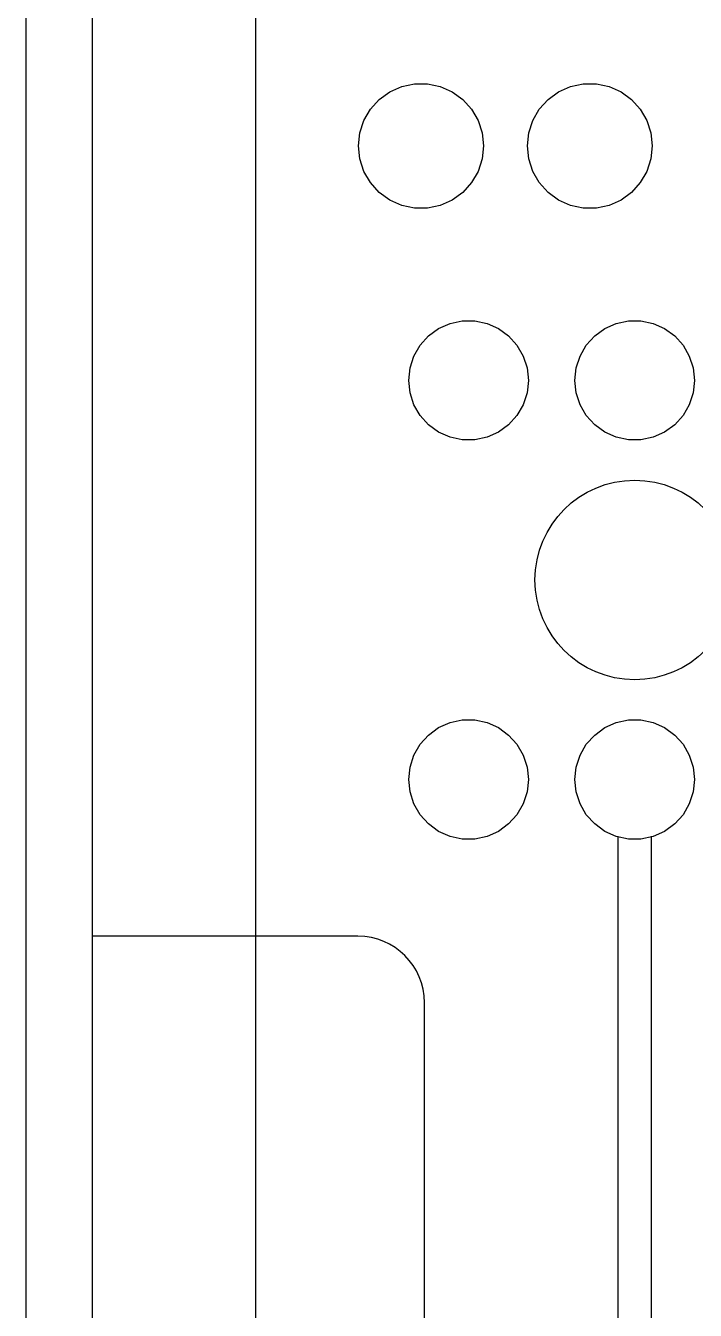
# Model space of a CAD drawing. Header units: millimetres. Extents: x 0 to 489, y -139 to 89.
# Drawn here: x 102.41 to 112.49, y -44.57 to -25.26 of the extents above; entities that cross this region are included whole.
import ezdxf

# ---------------------------------------------------------------- set-up
doc = ezdxf.new("R2010")
doc.units = ezdxf.units.MM
doc.header["$MEASUREMENT"] = 0
doc.layers.get('0').update_dxf_attribs({"linetype": 'CONTINUOUS'})
doc.layers.add('BLACK', color=7, linetype='CONTINUOUS')

msp = doc.modelspace()

# ---------------------------------------------------------------- linework, layer by layer
at = {"linetype": 'Continuous'}
for points in [[(106.41198, -65.94468), (167.41198, -65.94468, 0.41421356), (171.41198, -61.94468), (171.41198, -9.94468, 0.41421356), (167.41198, -5.94468), (106.41198, -5.94468, 0.41421356), (102.41198, -9.94468), (102.41198, -61.94468, 0.41421356)], [(106.41198, -64.94468), (167.41198, -64.94468, 0.41421356), (170.41198, -61.94468), (170.41198, -9.94468, 0.41421356), (167.41198, -6.94468), (106.41198, -6.94468, 0.41421356), (103.41198, -9.94468), (103.41198, -61.94468, 0.41421356)], [(103.41198, -61.94468), (107.41198, -61.94468, 0.41421356), (108.41198, -60.94468), (108.41198, -39.94468, 0.41421356), (107.41198, -38.94468), (103.41198, -38.94468)]]:
    msp.add_lwpolyline(points, format="xyb", close=True, dxfattribs=at)
msp.add_circle((111.57524, -33.58922), 1.5, dxfattribs=at)
at = {"layer": 'BLACK', "linetype": 'Continuous'}
for p, q in [((105.87024, -9.33422), (105.87024, -62.57422)), ((107.73124, -26.36582), (107.89024, -26.25032)), ((107.73124, -26.36582), (107.89024, -26.25032)), ((107.73124, -26.36582), (107.89024, -26.25032)), ((107.73124, -26.36582), (107.89024, -26.25032)), ((107.89024, -26.25032), (108.07024, -26.17042)), ((107.89024, -26.25032), (108.07024, -26.17042)), ((107.89024, -26.25032), (108.07024, -26.17042)), ((107.89024, -26.25032), (108.07024, -26.17042)), ((108.07024, -26.17042), (108.26224, -26.12952)), ((108.07024, -26.17042), (108.26224, -26.12952)), ((108.07024, -26.17042), (108.26224, -26.12952)), ((108.07024, -26.17042), (108.26224, -26.12952)), ((108.26224, -26.12952), (108.45824, -26.12952)), ((108.26224, -26.12952), (108.45824, -26.12952)), ((108.26224, -26.12952), (108.45824, -26.12952)), ((108.26224, -26.12952), (108.45824, -26.12952)), ((108.45824, -26.12952), (108.65024, -26.17042)), ((108.45824, -26.12952), (108.65024, -26.17042)), ((108.45824, -26.12952), (108.65024, -26.17042)), ((108.45824, -26.12952), (108.65024, -26.17042)), ((108.65024, -26.17042), (108.83024, -26.25032)), ((108.65024, -26.17042), (108.83024, -26.25032)), ((108.65024, -26.17042), (108.83024, -26.25032)), ((108.65024, -26.17042), (108.83024, -26.25032)), ((108.83024, -26.25032), (108.98924, -26.36582)), ((108.83024, -26.25032), (108.98924, -26.36582)), ((108.83024, -26.25032), (108.98924, -26.36582)), ((108.83024, -26.25032), (108.98924, -26.36582)), ((110.27124, -26.36582), (110.43024, -26.25032)), ((110.27124, -26.36582), (110.43024, -26.25032)), ((110.27124, -26.36582), (110.43024, -26.25032)), ((110.27124, -26.36582), (110.43024, -26.25032)), ((110.43024, -26.25032), (110.61024, -26.17042)), ((110.43024, -26.25032), (110.61024, -26.17042)), ((110.43024, -26.25032), (110.61024, -26.17042)), ((110.43024, -26.25032), (110.61024, -26.17042)), ((110.61024, -26.17042), (110.80224, -26.12952)), ((110.61024, -26.17042), (110.80224, -26.12952)), ((110.61024, -26.17042), (110.80224, -26.12952)), ((110.61024, -26.17042), (110.80224, -26.12952)), ((110.80224, -26.12952), (110.99824, -26.12952)), ((110.80224, -26.12952), (110.99824, -26.12952)), ((110.80224, -26.12952), (110.99824, -26.12952)), ((110.80224, -26.12952), (110.99824, -26.12952)), ((110.99824, -26.12952), (111.19024, -26.17042)), ((110.99824, -26.12952), (111.19024, -26.17042)), ((110.99824, -26.12952), (111.19024, -26.17042)), ((110.99824, -26.12952), (111.19024, -26.17042)), ((111.19024, -26.17042), (111.37024, -26.25032)), ((111.19024, -26.17042), (111.37024, -26.25032)), ((111.19024, -26.17042), (111.37024, -26.25032)), ((111.19024, -26.17042), (111.37024, -26.25032)), ((111.37024, -26.25032), (111.52924, -26.36582)), ((111.37024, -26.25032), (111.52924, -26.36582)), ((111.37024, -26.25032), (111.52924, -26.36582)), ((111.37024, -26.25032), (111.52924, -26.36582)), ((107.60024, -26.51182), (107.73124, -26.36582)), ((107.60024, -26.51182), (107.73124, -26.36582)), ((107.60024, -26.51182), (107.73124, -26.36582)), ((107.60024, -26.51182), (107.73124, -26.36582)), ((108.98924, -26.36582), (109.12024, -26.51182)), ((108.98924, -26.36582), (109.12024, -26.51182)), ((108.98924, -26.36582), (109.12024, -26.51182)), ((108.98924, -26.36582), (109.12024, -26.51182)), ((110.14024, -26.51182), (110.27124, -26.36582)), ((110.14024, -26.51182), (110.27124, -26.36582)), ((110.14024, -26.51182), (110.27124, -26.36582)), ((110.14024, -26.51182), (110.27124, -26.36582)), ((111.52924, -26.36582), (111.66024, -26.51182)), ((111.52924, -26.36582), (111.66024, -26.51182)), ((111.52924, -26.36582), (111.66024, -26.51182)), ((111.52924, -26.36582), (111.66024, -26.51182)), ((107.50124, -26.68192), (107.60024, -26.51182)), ((107.50124, -26.68192), (107.60024, -26.51182)), ((107.50124, -26.68192), (107.60024, -26.51182)), ((107.50124, -26.68192), (107.60024, -26.51182)), ((109.12024, -26.51182), (109.21924, -26.68192)), ((109.12024, -26.51182), (109.21924, -26.68192)), ((109.12024, -26.51182), (109.21924, -26.68192)), ((109.12024, -26.51182), (109.21924, -26.68192)), ((110.04124, -26.68192), (110.14024, -26.51182)), ((110.04124, -26.68192), (110.14024, -26.51182)), ((110.04124, -26.68192), (110.14024, -26.51182)), ((110.04124, -26.68192), (110.14024, -26.51182)), ((111.66024, -26.51182), (111.75924, -26.68192)), ((111.66024, -26.51182), (111.75924, -26.68192)), ((111.66024, -26.51182), (111.75924, -26.68192)), ((111.66024, -26.51182), (111.75924, -26.68192)), ((107.44124, -26.86882), (107.50124, -26.68192)), ((107.44124, -26.86882), (107.50124, -26.68192)), ((107.44124, -26.86882), (107.50124, -26.68192)), ((107.44124, -26.86882), (107.50124, -26.68192)), ((109.21924, -26.68192), (109.27924, -26.86882)), ((109.21924, -26.68192), (109.27924, -26.86882)), ((109.21924, -26.68192), (109.27924, -26.86882)), ((109.21924, -26.68192), (109.27924, -26.86882)), ((109.98124, -26.86882), (110.04124, -26.68192)), ((109.98124, -26.86882), (110.04124, -26.68192)), ((109.98124, -26.86882), (110.04124, -26.68192)), ((109.98124, -26.86882), (110.04124, -26.68192)), ((111.75924, -26.68192), (111.81924, -26.86882)), ((111.75924, -26.68192), (111.81924, -26.86882)), ((111.75924, -26.68192), (111.81924, -26.86882)), ((111.75924, -26.68192), (111.81924, -26.86882)), ((107.42024, -27.06422), (107.44124, -26.86882)), ((107.42024, -27.06422), (107.44124, -26.86882)), ((107.42024, -27.06422), (107.44124, -26.86882)), ((107.42024, -27.06422), (107.44124, -26.86882)), ((109.27924, -26.86882), (109.30024, -27.06422)), ((109.27924, -26.86882), (109.30024, -27.06422)), ((109.27924, -26.86882), (109.30024, -27.06422)), ((109.27924, -26.86882), (109.30024, -27.06422)), ((109.96024, -27.06422), (109.98124, -26.86882)), ((109.96024, -27.06422), (109.98124, -26.86882)), ((109.96024, -27.06422), (109.98124, -26.86882)), ((109.96024, -27.06422), (109.98124, -26.86882)), ((111.81924, -26.86882), (111.84024, -27.06422)), ((111.81924, -26.86882), (111.84024, -27.06422)), ((111.81924, -26.86882), (111.84024, -27.06422)), ((111.81924, -26.86882), (111.84024, -27.06422)), ((107.44124, -27.25962), (107.42024, -27.06422)), ((107.44124, -27.25962), (107.42024, -27.06422)), ((107.44124, -27.25962), (107.42024, -27.06422)), ((107.44124, -27.25962), (107.42024, -27.06422)), ((109.30024, -27.06422), (109.27924, -27.25962)), ((109.30024, -27.06422), (109.27924, -27.25962)), ((109.30024, -27.06422), (109.27924, -27.25962)), ((109.30024, -27.06422), (109.27924, -27.25962)), ((109.98124, -27.25962), (109.96024, -27.06422)), ((109.98124, -27.25962), (109.96024, -27.06422)), ((109.98124, -27.25962), (109.96024, -27.06422)), ((109.98124, -27.25962), (109.96024, -27.06422)), ((111.84024, -27.06422), (111.81924, -27.25962)), ((111.84024, -27.06422), (111.81924, -27.25962)), ((111.84024, -27.06422), (111.81924, -27.25962)), ((111.84024, -27.06422), (111.81924, -27.25962)), ((107.50124, -27.44652), (107.44124, -27.25962)), ((107.50124, -27.44652), (107.44124, -27.25962)), ((107.50124, -27.44652), (107.44124, -27.25962)), ((107.50124, -27.44652), (107.44124, -27.25962)), ((109.27924, -27.25962), (109.21924, -27.44652)), ((109.27924, -27.25962), (109.21924, -27.44652)), ((109.27924, -27.25962), (109.21924, -27.44652)), ((109.27924, -27.25962), (109.21924, -27.44652)), ((110.04124, -27.44652), (109.98124, -27.25962)), ((110.04124, -27.44652), (109.98124, -27.25962)), ((110.04124, -27.44652), (109.98124, -27.25962)), ((110.04124, -27.44652), (109.98124, -27.25962)), ((111.81924, -27.25962), (111.75924, -27.44652)), ((111.81924, -27.25962), (111.75924, -27.44652)), ((111.81924, -27.25962), (111.75924, -27.44652)), ((111.81924, -27.25962), (111.75924, -27.44652)), ((107.60024, -27.61662), (107.50124, -27.44652)), ((107.60024, -27.61662), (107.50124, -27.44652)), ((107.60024, -27.61662), (107.50124, -27.44652)), ((107.60024, -27.61662), (107.50124, -27.44652)), ((109.21924, -27.44652), (109.12024, -27.61662)), ((109.21924, -27.44652), (109.12024, -27.61662)), ((109.21924, -27.44652), (109.12024, -27.61662)), ((109.21924, -27.44652), (109.12024, -27.61662)), ((110.14024, -27.61662), (110.04124, -27.44652)), ((110.14024, -27.61662), (110.04124, -27.44652)), ((110.14024, -27.61662), (110.04124, -27.44652)), ((110.14024, -27.61662), (110.04124, -27.44652)), ((111.75924, -27.44652), (111.66024, -27.61662)), ((111.75924, -27.44652), (111.66024, -27.61662)), ((111.75924, -27.44652), (111.66024, -27.61662)), ((111.75924, -27.44652), (111.66024, -27.61662)), ((107.73124, -27.76262), (107.60024, -27.61662)), ((107.73124, -27.76262), (107.60024, -27.61662)), ((107.73124, -27.76262), (107.60024, -27.61662)), ((107.73124, -27.76262), (107.60024, -27.61662)), ((107.89024, -27.87812), (107.73124, -27.76262)), ((107.89024, -27.87812), (107.73124, -27.76262)), ((107.89024, -27.87812), (107.73124, -27.76262)), ((107.89024, -27.87812), (107.73124, -27.76262)), ((108.98924, -27.76262), (108.83024, -27.87812)), ((108.98924, -27.76262), (108.83024, -27.87812)), ((108.98924, -27.76262), (108.83024, -27.87812)), ((108.98924, -27.76262), (108.83024, -27.87812)), ((109.12024, -27.61662), (108.98924, -27.76262)), ((109.12024, -27.61662), (108.98924, -27.76262)), ((109.12024, -27.61662), (108.98924, -27.76262)), ((109.12024, -27.61662), (108.98924, -27.76262)), ((110.27124, -27.76262), (110.14024, -27.61662)), ((110.27124, -27.76262), (110.14024, -27.61662)), ((110.27124, -27.76262), (110.14024, -27.61662)), ((110.27124, -27.76262), (110.14024, -27.61662)), ((110.43024, -27.87812), (110.27124, -27.76262)), ((110.43024, -27.87812), (110.27124, -27.76262)), ((110.43024, -27.87812), (110.27124, -27.76262)), ((110.43024, -27.87812), (110.27124, -27.76262)), ((111.52924, -27.76262), (111.37024, -27.87812)), ((111.52924, -27.76262), (111.37024, -27.87812)), ((111.52924, -27.76262), (111.37024, -27.87812)), ((111.52924, -27.76262), (111.37024, -27.87812)), ((111.66024, -27.61662), (111.52924, -27.76262)), ((111.66024, -27.61662), (111.52924, -27.76262)), ((111.66024, -27.61662), (111.52924, -27.76262)), ((111.66024, -27.61662), (111.52924, -27.76262)), ((108.07024, -27.95802), (107.89024, -27.87812)), ((108.07024, -27.95802), (107.89024, -27.87812)), ((108.07024, -27.95802), (107.89024, -27.87812)), ((108.07024, -27.95802), (107.89024, -27.87812)), ((108.26224, -27.99892), (108.07024, -27.95802)), ((108.26224, -27.99892), (108.07024, -27.95802)), ((108.26224, -27.99892), (108.07024, -27.95802)), ((108.26224, -27.99892), (108.07024, -27.95802)), ((108.45824, -27.99892), (108.26224, -27.99892)), ((108.45824, -27.99892), (108.26224, -27.99892)), ((108.45824, -27.99892), (108.26224, -27.99892)), ((108.45824, -27.99892), (108.26224, -27.99892)), ((108.65024, -27.95802), (108.45824, -27.99892)), ((108.65024, -27.95802), (108.45824, -27.99892)), ((108.65024, -27.95802), (108.45824, -27.99892)), ((108.65024, -27.95802), (108.45824, -27.99892)), ((108.83024, -27.87812), (108.65024, -27.95802)), ((108.83024, -27.87812), (108.65024, -27.95802)), ((108.83024, -27.87812), (108.65024, -27.95802)), ((108.83024, -27.87812), (108.65024, -27.95802)), ((110.61024, -27.95802), (110.43024, -27.87812)), ((110.61024, -27.95802), (110.43024, -27.87812)), ((110.61024, -27.95802), (110.43024, -27.87812)), ((110.61024, -27.95802), (110.43024, -27.87812)), ((110.80224, -27.99892), (110.61024, -27.95802)), ((110.80224, -27.99892), (110.61024, -27.95802)), ((110.80224, -27.99892), (110.61024, -27.95802)), ((110.80224, -27.99892), (110.61024, -27.95802)), ((110.99824, -27.99892), (110.80224, -27.99892)), ((110.99824, -27.99892), (110.80224, -27.99892)), ((110.99824, -27.99892), (110.80224, -27.99892)), ((110.99824, -27.99892), (110.80224, -27.99892)), ((111.19024, -27.95802), (110.99824, -27.99892)), ((111.19024, -27.95802), (110.99824, -27.99892)), ((111.19024, -27.95802), (110.99824, -27.99892)), ((111.19024, -27.95802), (110.99824, -27.99892)), ((111.37024, -27.87812), (111.19024, -27.95802)), ((111.37024, -27.87812), (111.19024, -27.95802)), ((111.37024, -27.87812), (111.19024, -27.95802)), ((111.37024, -27.87812), (111.19024, -27.95802)), ((108.62524, -29.80982), (108.79724, -29.73322)), ((108.62524, -29.80982), (108.79724, -29.73322)), ((108.62524, -29.80982), (108.79724, -29.73322)), ((108.62524, -29.80982), (108.79724, -29.73322)), ((108.79724, -29.73322), (108.98124, -29.69412)), ((108.79724, -29.73322), (108.98124, -29.69412)), ((108.79724, -29.73322), (108.98124, -29.69412)), ((108.79724, -29.73322), (108.98124, -29.69412)), ((108.98124, -29.69412), (109.16924, -29.69412)), ((108.98124, -29.69412), (109.16924, -29.69412)), ((108.98124, -29.69412), (109.16924, -29.69412)), ((108.98124, -29.69412), (109.16924, -29.69412)), ((109.16924, -29.69412), (109.35324, -29.73322)), ((109.16924, -29.69412), (109.35324, -29.73322)), ((109.16924, -29.69412), (109.35324, -29.73322)), ((109.16924, -29.69412), (109.35324, -29.73322)), ((109.35324, -29.73322), (109.52524, -29.80982)), ((109.35324, -29.73322), (109.52524, -29.80982)), ((109.35324, -29.73322), (109.52524, -29.80982)), ((109.35324, -29.73322), (109.52524, -29.80982)), ((111.12524, -29.80982), (111.29724, -29.73322)), ((111.12524, -29.80982), (111.29724, -29.73322)), ((111.12524, -29.80982), (111.29724, -29.73322)), ((111.12524, -29.80982), (111.29724, -29.73322)), ((111.29724, -29.73322), (111.48124, -29.69412)), ((111.29724, -29.73322), (111.48124, -29.69412)), ((111.29724, -29.73322), (111.48124, -29.69412)), ((111.29724, -29.73322), (111.48124, -29.69412)), ((111.48124, -29.69412), (111.66924, -29.69412)), ((111.48124, -29.69412), (111.66924, -29.69412)), ((111.48124, -29.69412), (111.66924, -29.69412)), ((111.48124, -29.69412), (111.66924, -29.69412)), ((111.66924, -29.69412), (111.85324, -29.73322)), ((111.66924, -29.69412), (111.85324, -29.73322)), ((111.66924, -29.69412), (111.85324, -29.73322)), ((111.66924, -29.69412), (111.85324, -29.73322)), ((111.85324, -29.73322), (112.02524, -29.80982)), ((111.85324, -29.73322), (112.02524, -29.80982)), ((111.85324, -29.73322), (112.02524, -29.80982)), ((111.85324, -29.73322), (112.02524, -29.80982)), ((108.34724, -30.06022), (108.47324, -29.92042)), ((108.34724, -30.06022), (108.47324, -29.92042)), ((108.34724, -30.06022), (108.47324, -29.92042)), ((108.34724, -30.06022), (108.47324, -29.92042)), ((108.47324, -29.92042), (108.62524, -29.80982)), ((108.47324, -29.92042), (108.62524, -29.80982)), ((108.47324, -29.92042), (108.62524, -29.80982)), ((108.47324, -29.92042), (108.62524, -29.80982)), ((109.52524, -29.80982), (109.67724, -29.92042)), ((109.52524, -29.80982), (109.67724, -29.92042)), ((109.52524, -29.80982), (109.67724, -29.92042)), ((109.52524, -29.80982), (109.67724, -29.92042)), ((109.67724, -29.92042), (109.80324, -30.06022)), ((109.67724, -29.92042), (109.80324, -30.06022)), ((109.67724, -29.92042), (109.80324, -30.06022)), ((109.67724, -29.92042), (109.80324, -30.06022)), ((110.84724, -30.06022), (110.97324, -29.92042)), ((110.84724, -30.06022), (110.97324, -29.92042)), ((110.84724, -30.06022), (110.97324, -29.92042)), ((110.84724, -30.06022), (110.97324, -29.92042)), ((110.97324, -29.92042), (111.12524, -29.80982)), ((110.97324, -29.92042), (111.12524, -29.80982)), ((110.97324, -29.92042), (111.12524, -29.80982)), ((110.97324, -29.92042), (111.12524, -29.80982)), ((112.02524, -29.80982), (112.17724, -29.92042)), ((112.02524, -29.80982), (112.17724, -29.92042)), ((112.02524, -29.80982), (112.17724, -29.92042)), ((112.02524, -29.80982), (112.17724, -29.92042)), ((112.17724, -29.92042), (112.30324, -30.06022)), ((112.17724, -29.92042), (112.30324, -30.06022)), ((112.17724, -29.92042), (112.30324, -30.06022)), ((112.17724, -29.92042), (112.30324, -30.06022)), ((108.25324, -30.22312), (108.34724, -30.06022)), ((108.25324, -30.22312), (108.34724, -30.06022)), ((108.25324, -30.22312), (108.34724, -30.06022)), ((108.25324, -30.22312), (108.34724, -30.06022)), ((109.80324, -30.06022), (109.89724, -30.22312)), ((109.80324, -30.06022), (109.89724, -30.22312)), ((109.80324, -30.06022), (109.89724, -30.22312)), ((109.80324, -30.06022), (109.89724, -30.22312)), ((110.75324, -30.22312), (110.84724, -30.06022)), ((110.75324, -30.22312), (110.84724, -30.06022)), ((110.75324, -30.22312), (110.84724, -30.06022)), ((110.75324, -30.22312), (110.84724, -30.06022)), ((112.30324, -30.06022), (112.39724, -30.22312)), ((112.30324, -30.06022), (112.39724, -30.22312)), ((112.30324, -30.06022), (112.39724, -30.22312)), ((112.30324, -30.06022), (112.39724, -30.22312)), ((108.19524, -30.40212), (108.25324, -30.22312)), ((108.19524, -30.40212), (108.25324, -30.22312)), ((108.19524, -30.40212), (108.25324, -30.22312)), ((108.19524, -30.40212), (108.25324, -30.22312)), ((109.89724, -30.22312), (109.95524, -30.40212)), ((109.89724, -30.22312), (109.95524, -30.40212)), ((109.89724, -30.22312), (109.95524, -30.40212)), ((109.89724, -30.22312), (109.95524, -30.40212)), ((110.69524, -30.40212), (110.75324, -30.22312)), ((110.69524, -30.40212), (110.75324, -30.22312)), ((110.69524, -30.40212), (110.75324, -30.22312)), ((110.69524, -30.40212), (110.75324, -30.22312)), ((112.39724, -30.22312), (112.45524, -30.40212)), ((112.39724, -30.22312), (112.45524, -30.40212)), ((112.39724, -30.22312), (112.45524, -30.40212)), ((112.39724, -30.22312), (112.45524, -30.40212)), ((108.17524, -30.58922), (108.19524, -30.40212)), ((108.17524, -30.58922), (108.19524, -30.40212)), ((108.17524, -30.58922), (108.19524, -30.40212)), ((108.17524, -30.58922), (108.19524, -30.40212)), ((109.95524, -30.40212), (109.97524, -30.58922)), ((109.95524, -30.40212), (109.97524, -30.58922)), ((109.95524, -30.40212), (109.97524, -30.58922)), ((109.95524, -30.40212), (109.97524, -30.58922)), ((110.67524, -30.58922), (110.69524, -30.40212)), ((110.67524, -30.58922), (110.69524, -30.40212)), ((110.67524, -30.58922), (110.69524, -30.40212)), ((110.67524, -30.58922), (110.69524, -30.40212)), ((112.45524, -30.40212), (112.47524, -30.58922)), ((112.45524, -30.40212), (112.47524, -30.58922)), ((112.45524, -30.40212), (112.47524, -30.58922)), ((112.45524, -30.40212), (112.47524, -30.58922)), ((108.19524, -30.77632), (108.17524, -30.58922)), ((108.19524, -30.77632), (108.17524, -30.58922)), ((108.19524, -30.77632), (108.17524, -30.58922)), ((108.19524, -30.77632), (108.17524, -30.58922)), ((109.97524, -30.58922), (109.95524, -30.77632)), ((109.97524, -30.58922), (109.95524, -30.77632)), ((109.97524, -30.58922), (109.95524, -30.77632)), ((109.97524, -30.58922), (109.95524, -30.77632)), ((110.69524, -30.77632), (110.67524, -30.58922)), ((110.69524, -30.77632), (110.67524, -30.58922)), ((110.69524, -30.77632), (110.67524, -30.58922)), ((110.69524, -30.77632), (110.67524, -30.58922)), ((112.47524, -30.58922), (112.45524, -30.77632)), ((112.47524, -30.58922), (112.45524, -30.77632)), ((112.47524, -30.58922), (112.45524, -30.77632)), ((112.47524, -30.58922), (112.45524, -30.77632)), ((108.25324, -30.95532), (108.19524, -30.77632)), ((108.25324, -30.95532), (108.19524, -30.77632)), ((108.25324, -30.95532), (108.19524, -30.77632)), ((108.25324, -30.95532), (108.19524, -30.77632)), ((109.95524, -30.77632), (109.89724, -30.95532)), ((109.95524, -30.77632), (109.89724, -30.95532)), ((109.95524, -30.77632), (109.89724, -30.95532)), ((109.95524, -30.77632), (109.89724, -30.95532)), ((110.75324, -30.95532), (110.69524, -30.77632)), ((110.75324, -30.95532), (110.69524, -30.77632)), ((110.75324, -30.95532), (110.69524, -30.77632)), ((110.75324, -30.95532), (110.69524, -30.77632)), ((112.45524, -30.77632), (112.39724, -30.95532)), ((112.45524, -30.77632), (112.39724, -30.95532)), ((112.45524, -30.77632), (112.39724, -30.95532)), ((112.45524, -30.77632), (112.39724, -30.95532)), ((108.34724, -31.11822), (108.25324, -30.95532)), ((108.34724, -31.11822), (108.25324, -30.95532)), ((108.34724, -31.11822), (108.25324, -30.95532)), ((108.34724, -31.11822), (108.25324, -30.95532)), ((109.89724, -30.95532), (109.80324, -31.11822)), ((109.89724, -30.95532), (109.80324, -31.11822)), ((109.89724, -30.95532), (109.80324, -31.11822)), ((109.89724, -30.95532), (109.80324, -31.11822)), ((110.84724, -31.11822), (110.75324, -30.95532)), ((110.84724, -31.11822), (110.75324, -30.95532)), ((110.84724, -31.11822), (110.75324, -30.95532)), ((110.84724, -31.11822), (110.75324, -30.95532)), ((112.39724, -30.95532), (112.30324, -31.11822)), ((112.39724, -30.95532), (112.30324, -31.11822)), ((112.39724, -30.95532), (112.30324, -31.11822)), ((112.39724, -30.95532), (112.30324, -31.11822)), ((108.47324, -31.25802), (108.34724, -31.11822)), ((108.47324, -31.25802), (108.34724, -31.11822)), ((108.47324, -31.25802), (108.34724, -31.11822)), ((108.47324, -31.25802), (108.34724, -31.11822)), ((108.62524, -31.36862), (108.47324, -31.25802)), ((108.62524, -31.36862), (108.47324, -31.25802)), ((108.62524, -31.36862), (108.47324, -31.25802)), ((108.62524, -31.36862), (108.47324, -31.25802)), ((109.67724, -31.25802), (109.52524, -31.36862)), ((109.67724, -31.25802), (109.52524, -31.36862)), ((109.67724, -31.25802), (109.52524, -31.36862)), ((109.67724, -31.25802), (109.52524, -31.36862)), ((109.80324, -31.11822), (109.67724, -31.25802)), ((109.80324, -31.11822), (109.67724, -31.25802)), ((109.80324, -31.11822), (109.67724, -31.25802)), ((109.80324, -31.11822), (109.67724, -31.25802)), ((110.97324, -31.25802), (110.84724, -31.11822)), ((110.97324, -31.25802), (110.84724, -31.11822)), ((110.97324, -31.25802), (110.84724, -31.11822)), ((110.97324, -31.25802), (110.84724, -31.11822)), ((111.12524, -31.36862), (110.97324, -31.25802)), ((111.12524, -31.36862), (110.97324, -31.25802)), ((111.12524, -31.36862), (110.97324, -31.25802)), ((111.12524, -31.36862), (110.97324, -31.25802)), ((112.17724, -31.25802), (112.02524, -31.36862)), ((112.17724, -31.25802), (112.02524, -31.36862)), ((112.17724, -31.25802), (112.02524, -31.36862)), ((112.17724, -31.25802), (112.02524, -31.36862)), ((112.30324, -31.11822), (112.17724, -31.25802)), ((112.30324, -31.11822), (112.17724, -31.25802)), ((112.30324, -31.11822), (112.17724, -31.25802)), ((112.30324, -31.11822), (112.17724, -31.25802)), ((108.79724, -31.44522), (108.62524, -31.36862)), ((108.79724, -31.44522), (108.62524, -31.36862)), ((108.79724, -31.44522), (108.62524, -31.36862)), ((108.79724, -31.44522), (108.62524, -31.36862)), ((108.98124, -31.48432), (108.79724, -31.44522)), ((108.98124, -31.48432), (108.79724, -31.44522)), ((108.98124, -31.48432), (108.79724, -31.44522)), ((108.98124, -31.48432), (108.79724, -31.44522)), ((109.35324, -31.44522), (109.16924, -31.48432)), ((109.35324, -31.44522), (109.16924, -31.48432)), ((109.35324, -31.44522), (109.16924, -31.48432)), ((109.35324, -31.44522), (109.16924, -31.48432)), ((109.52524, -31.36862), (109.35324, -31.44522)), ((109.52524, -31.36862), (109.35324, -31.44522)), ((109.52524, -31.36862), (109.35324, -31.44522)), ((109.52524, -31.36862), (109.35324, -31.44522)), ((111.29724, -31.44522), (111.12524, -31.36862)), ((111.29724, -31.44522), (111.12524, -31.36862)), ((111.29724, -31.44522), (111.12524, -31.36862)), ((111.29724, -31.44522), (111.12524, -31.36862)), ((111.48124, -31.48432), (111.29724, -31.44522)), ((111.48124, -31.48432), (111.29724, -31.44522)), ((111.48124, -31.48432), (111.29724, -31.44522)), ((111.48124, -31.48432), (111.29724, -31.44522)), ((111.85324, -31.44522), (111.66924, -31.48432)), ((111.85324, -31.44522), (111.66924, -31.48432)), ((111.85324, -31.44522), (111.66924, -31.48432)), ((111.85324, -31.44522), (111.66924, -31.48432)), ((112.02524, -31.36862), (111.85324, -31.44522)), ((112.02524, -31.36862), (111.85324, -31.44522)), ((112.02524, -31.36862), (111.85324, -31.44522)), ((112.02524, -31.36862), (111.85324, -31.44522)), ((109.16924, -31.48432), (108.98124, -31.48432)), ((109.16924, -31.48432), (108.98124, -31.48432)), ((109.16924, -31.48432), (108.98124, -31.48432)), ((109.16924, -31.48432), (108.98124, -31.48432)), ((111.66924, -31.48432), (111.48124, -31.48432)), ((111.66924, -31.48432), (111.48124, -31.48432)), ((111.66924, -31.48432), (111.48124, -31.48432)), ((111.66924, -31.48432), (111.48124, -31.48432)), ((108.79724, -35.73322), (108.98124, -35.69412)), ((108.79724, -35.73322), (108.98124, -35.69412)), ((108.79724, -35.73322), (108.98124, -35.69412)), ((108.79724, -35.73322), (108.98124, -35.69412)), ((108.98124, -35.69412), (109.16924, -35.69412)), ((108.98124, -35.69412), (109.16924, -35.69412)), ((108.98124, -35.69412), (109.16924, -35.69412)), ((108.98124, -35.69412), (109.16924, -35.69412)), ((109.16924, -35.69412), (109.35324, -35.73322)), ((109.16924, -35.69412), (109.35324, -35.73322)), ((109.16924, -35.69412), (109.35324, -35.73322)), ((109.16924, -35.69412), (109.35324, -35.73322)), ((111.29724, -35.73322), (111.48124, -35.69412)), ((111.29724, -35.73322), (111.48124, -35.69412)), ((111.29724, -35.73322), (111.48124, -35.69412)), ((111.29724, -35.73322), (111.48124, -35.69412)), ((111.48124, -35.69412), (111.66924, -35.69412)), ((111.48124, -35.69412), (111.66924, -35.69412)), ((111.48124, -35.69412), (111.66924, -35.69412)), ((111.48124, -35.69412), (111.66924, -35.69412)), ((111.66924, -35.69412), (111.85324, -35.73322)), ((111.66924, -35.69412), (111.85324, -35.73322)), ((111.66924, -35.69412), (111.85324, -35.73322)), ((111.66924, -35.69412), (111.85324, -35.73322)), ((108.34724, -36.06022), (108.47324, -35.92042)), ((108.34724, -36.06022), (108.47324, -35.92042)), ((108.34724, -36.06022), (108.47324, -35.92042)), ((108.34724, -36.06022), (108.47324, -35.92042)), ((108.47324, -35.92042), (108.62524, -35.80982)), ((108.47324, -35.92042), (108.62524, -35.80982)), ((108.47324, -35.92042), (108.62524, -35.80982)), ((108.47324, -35.92042), (108.62524, -35.80982)), ((108.62524, -35.80982), (108.79724, -35.73322)), ((108.62524, -35.80982), (108.79724, -35.73322)), ((108.62524, -35.80982), (108.79724, -35.73322)), ((108.62524, -35.80982), (108.79724, -35.73322)), ((109.35324, -35.73322), (109.52524, -35.80982)), ((109.35324, -35.73322), (109.52524, -35.80982)), ((109.35324, -35.73322), (109.52524, -35.80982)), ((109.35324, -35.73322), (109.52524, -35.80982)), ((109.52524, -35.80982), (109.67724, -35.92042)), ((109.52524, -35.80982), (109.67724, -35.92042)), ((109.52524, -35.80982), (109.67724, -35.92042)), ((109.52524, -35.80982), (109.67724, -35.92042)), ((109.67724, -35.92042), (109.80324, -36.06022)), ((109.67724, -35.92042), (109.80324, -36.06022)), ((109.67724, -35.92042), (109.80324, -36.06022)), ((109.67724, -35.92042), (109.80324, -36.06022)), ((110.84724, -36.06022), (110.97324, -35.92042)), ((110.84724, -36.06022), (110.97324, -35.92042)), ((110.84724, -36.06022), (110.97324, -35.92042)), ((110.84724, -36.06022), (110.97324, -35.92042)), ((110.97324, -35.92042), (111.12524, -35.80982)), ((110.97324, -35.92042), (111.12524, -35.80982)), ((110.97324, -35.92042), (111.12524, -35.80982)), ((110.97324, -35.92042), (111.12524, -35.80982)), ((111.12524, -35.80982), (111.29724, -35.73322)), ((111.12524, -35.80982), (111.29724, -35.73322)), ((111.12524, -35.80982), (111.29724, -35.73322)), ((111.12524, -35.80982), (111.29724, -35.73322)), ((111.85324, -35.73322), (112.02524, -35.80982)), ((111.85324, -35.73322), (112.02524, -35.80982)), ((111.85324, -35.73322), (112.02524, -35.80982)), ((111.85324, -35.73322), (112.02524, -35.80982)), ((112.02524, -35.80982), (112.17724, -35.92042)), ((112.02524, -35.80982), (112.17724, -35.92042)), ((112.02524, -35.80982), (112.17724, -35.92042)), ((112.02524, -35.80982), (112.17724, -35.92042)), ((112.17724, -35.92042), (112.30324, -36.06022)), ((112.17724, -35.92042), (112.30324, -36.06022)), ((112.17724, -35.92042), (112.30324, -36.06022)), ((112.17724, -35.92042), (112.30324, -36.06022)), ((108.25324, -36.22312), (108.34724, -36.06022)), ((108.25324, -36.22312), (108.34724, -36.06022)), ((108.25324, -36.22312), (108.34724, -36.06022)), ((108.25324, -36.22312), (108.34724, -36.06022)), ((109.80324, -36.06022), (109.89724, -36.22312)), ((109.80324, -36.06022), (109.89724, -36.22312)), ((109.80324, -36.06022), (109.89724, -36.22312)), ((109.80324, -36.06022), (109.89724, -36.22312)), ((110.75324, -36.22312), (110.84724, -36.06022)), ((110.75324, -36.22312), (110.84724, -36.06022)), ((110.75324, -36.22312), (110.84724, -36.06022)), ((110.75324, -36.22312), (110.84724, -36.06022)), ((112.30324, -36.06022), (112.39724, -36.22312)), ((112.30324, -36.06022), (112.39724, -36.22312)), ((112.30324, -36.06022), (112.39724, -36.22312)), ((112.30324, -36.06022), (112.39724, -36.22312)), ((108.19524, -36.40212), (108.25324, -36.22312)), ((108.19524, -36.40212), (108.25324, -36.22312)), ((108.19524, -36.40212), (108.25324, -36.22312)), ((108.19524, -36.40212), (108.25324, -36.22312)), ((109.89724, -36.22312), (109.95524, -36.40212)), ((109.89724, -36.22312), (109.95524, -36.40212)), ((109.89724, -36.22312), (109.95524, -36.40212)), ((109.89724, -36.22312), (109.95524, -36.40212)), ((110.69524, -36.40212), (110.75324, -36.22312)), ((110.69524, -36.40212), (110.75324, -36.22312)), ((110.69524, -36.40212), (110.75324, -36.22312)), ((110.69524, -36.40212), (110.75324, -36.22312)), ((112.39724, -36.22312), (112.45524, -36.40212)), ((112.39724, -36.22312), (112.45524, -36.40212)), ((112.39724, -36.22312), (112.45524, -36.40212)), ((112.39724, -36.22312), (112.45524, -36.40212)), ((108.17524, -36.58922), (108.19524, -36.40212)), ((108.17524, -36.58922), (108.19524, -36.40212)), ((108.17524, -36.58922), (108.19524, -36.40212)), ((108.17524, -36.58922), (108.19524, -36.40212)), ((109.95524, -36.40212), (109.97524, -36.58922)), ((109.95524, -36.40212), (109.97524, -36.58922)), ((109.95524, -36.40212), (109.97524, -36.58922)), ((109.95524, -36.40212), (109.97524, -36.58922)), ((110.67524, -36.58922), (110.69524, -36.40212)), ((110.67524, -36.58922), (110.69524, -36.40212)), ((110.67524, -36.58922), (110.69524, -36.40212)), ((110.67524, -36.58922), (110.69524, -36.40212)), ((112.45524, -36.40212), (112.47524, -36.58922)), ((112.45524, -36.40212), (112.47524, -36.58922)), ((112.45524, -36.40212), (112.47524, -36.58922)), ((112.45524, -36.40212), (112.47524, -36.58922)), ((108.19524, -36.77632), (108.17524, -36.58922)), ((108.19524, -36.77632), (108.17524, -36.58922)), ((108.19524, -36.77632), (108.17524, -36.58922)), ((108.19524, -36.77632), (108.17524, -36.58922)), ((109.97524, -36.58922), (109.95524, -36.77632)), ((109.97524, -36.58922), (109.95524, -36.77632)), ((109.97524, -36.58922), (109.95524, -36.77632)), ((109.97524, -36.58922), (109.95524, -36.77632)), ((110.69524, -36.77632), (110.67524, -36.58922)), ((110.69524, -36.77632), (110.67524, -36.58922)), ((110.69524, -36.77632), (110.67524, -36.58922)), ((110.69524, -36.77632), (110.67524, -36.58922)), ((112.47524, -36.58922), (112.45524, -36.77632)), ((112.47524, -36.58922), (112.45524, -36.77632)), ((112.47524, -36.58922), (112.45524, -36.77632)), ((112.47524, -36.58922), (112.45524, -36.77632)), ((108.25324, -36.95532), (108.19524, -36.77632)), ((108.25324, -36.95532), (108.19524, -36.77632)), ((108.25324, -36.95532), (108.19524, -36.77632)), ((108.25324, -36.95532), (108.19524, -36.77632)), ((109.95524, -36.77632), (109.89724, -36.95532)), ((109.95524, -36.77632), (109.89724, -36.95532)), ((109.95524, -36.77632), (109.89724, -36.95532)), ((109.95524, -36.77632), (109.89724, -36.95532)), ((110.75324, -36.95532), (110.69524, -36.77632)), ((110.75324, -36.95532), (110.69524, -36.77632)), ((110.75324, -36.95532), (110.69524, -36.77632)), ((110.75324, -36.95532), (110.69524, -36.77632)), ((112.45524, -36.77632), (112.39724, -36.95532)), ((112.45524, -36.77632), (112.39724, -36.95532)), ((112.45524, -36.77632), (112.39724, -36.95532)), ((112.45524, -36.77632), (112.39724, -36.95532)), ((108.34724, -37.11822), (108.25324, -36.95532)), ((108.34724, -37.11822), (108.25324, -36.95532)), ((108.34724, -37.11822), (108.25324, -36.95532)), ((108.34724, -37.11822), (108.25324, -36.95532)), ((109.89724, -36.95532), (109.80324, -37.11822)), ((109.89724, -36.95532), (109.80324, -37.11822)), ((109.89724, -36.95532), (109.80324, -37.11822)), ((109.89724, -36.95532), (109.80324, -37.11822)), ((110.84724, -37.11822), (110.75324, -36.95532)), ((110.84724, -37.11822), (110.75324, -36.95532)), ((110.84724, -37.11822), (110.75324, -36.95532)), ((110.84724, -37.11822), (110.75324, -36.95532)), ((112.39724, -36.95532), (112.30324, -37.11822)), ((112.39724, -36.95532), (112.30324, -37.11822)), ((112.39724, -36.95532), (112.30324, -37.11822)), ((112.39724, -36.95532), (112.30324, -37.11822)), ((108.47324, -37.25802), (108.34724, -37.11822)), ((108.47324, -37.25802), (108.34724, -37.11822)), ((108.47324, -37.25802), (108.34724, -37.11822)), ((108.47324, -37.25802), (108.34724, -37.11822)), ((108.62524, -37.36862), (108.47324, -37.25802)), ((108.62524, -37.36862), (108.47324, -37.25802)), ((108.62524, -37.36862), (108.47324, -37.25802)), ((108.62524, -37.36862), (108.47324, -37.25802)), ((109.67724, -37.25802), (109.52524, -37.36862)), ((109.67724, -37.25802), (109.52524, -37.36862)), ((109.67724, -37.25802), (109.52524, -37.36862)), ((109.67724, -37.25802), (109.52524, -37.36862)), ((109.80324, -37.11822), (109.67724, -37.25802)), ((109.80324, -37.11822), (109.67724, -37.25802)), ((109.80324, -37.11822), (109.67724, -37.25802)), ((109.80324, -37.11822), (109.67724, -37.25802)), ((110.97324, -37.25802), (110.84724, -37.11822)), ((110.97324, -37.25802), (110.84724, -37.11822)), ((110.97324, -37.25802), (110.84724, -37.11822)), ((110.97324, -37.25802), (110.84724, -37.11822)), ((111.12524, -37.36862), (110.97324, -37.25802)), ((111.12524, -37.36862), (110.97324, -37.25802)), ((111.12524, -37.36862), (110.97324, -37.25802)), ((111.12524, -37.36862), (110.97324, -37.25802)), ((112.17724, -37.25802), (112.02524, -37.36862)), ((112.17724, -37.25802), (112.02524, -37.36862)), ((112.17724, -37.25802), (112.02524, -37.36862)), ((112.17724, -37.25802), (112.02524, -37.36862)), ((112.30324, -37.11822), (112.17724, -37.25802)), ((112.30324, -37.11822), (112.17724, -37.25802)), ((112.30324, -37.11822), (112.17724, -37.25802)), ((112.30324, -37.11822), (112.17724, -37.25802)), ((108.79724, -37.44522), (108.62524, -37.36862)), ((108.79724, -37.44522), (108.62524, -37.36862)), ((108.79724, -37.44522), (108.62524, -37.36862)), ((108.79724, -37.44522), (108.62524, -37.36862)), ((108.98124, -37.48432), (108.79724, -37.44522)), ((108.98124, -37.48432), (108.79724, -37.44522)), ((108.98124, -37.48432), (108.79724, -37.44522)), ((108.98124, -37.48432), (108.79724, -37.44522)), ((109.35324, -37.44522), (109.16924, -37.48432)), ((109.35324, -37.44522), (109.16924, -37.48432)), ((109.35324, -37.44522), (109.16924, -37.48432)), ((109.35324, -37.44522), (109.16924, -37.48432)), ((109.52524, -37.36862), (109.35324, -37.44522)), ((109.52524, -37.36862), (109.35324, -37.44522)), ((109.52524, -37.36862), (109.35324, -37.44522)), ((109.52524, -37.36862), (109.35324, -37.44522)), ((111.29724, -37.44522), (111.12524, -37.36862)), ((111.29724, -37.44522), (111.12524, -37.36862)), ((111.29724, -37.44522), (111.12524, -37.36862)), ((111.29724, -37.44522), (111.12524, -37.36862)), ((111.32524, -37.45112), (111.29724, -37.44522)), ((111.48124, -37.48432), (111.29724, -37.44522)), ((111.48124, -37.48432), (111.29724, -37.44522)), ((111.48124, -37.48432), (111.29724, -37.44522)), ((111.32524, -53.77422), (111.32524, -37.45112)), ((111.85324, -37.44522), (111.66924, -37.48432)), ((111.85324, -37.44522), (111.66924, -37.48432)), ((111.85324, -37.44522), (111.66924, -37.48432)), ((111.85324, -37.44522), (111.82524, -37.45112)), ((111.82524, -37.45112), (111.82524, -53.67062)), ((112.02524, -37.36862), (111.85324, -37.44522)), ((112.02524, -37.36862), (111.85324, -37.44522)), ((112.02524, -37.36862), (111.85324, -37.44522)), ((112.02524, -37.36862), (111.85324, -37.44522)), ((109.16924, -37.48432), (108.98124, -37.48432)), ((109.16924, -37.48432), (108.98124, -37.48432)), ((109.16924, -37.48432), (108.98124, -37.48432)), ((109.16924, -37.48432), (108.98124, -37.48432)), ((111.66924, -37.48432), (111.48124, -37.48432)), ((111.66924, -37.48432), (111.48124, -37.48432)), ((111.66924, -37.48432), (111.48124, -37.48432))]:
    msp.add_line(p, q, dxfattribs=at)

doc.saveas('drawing.dxf')
